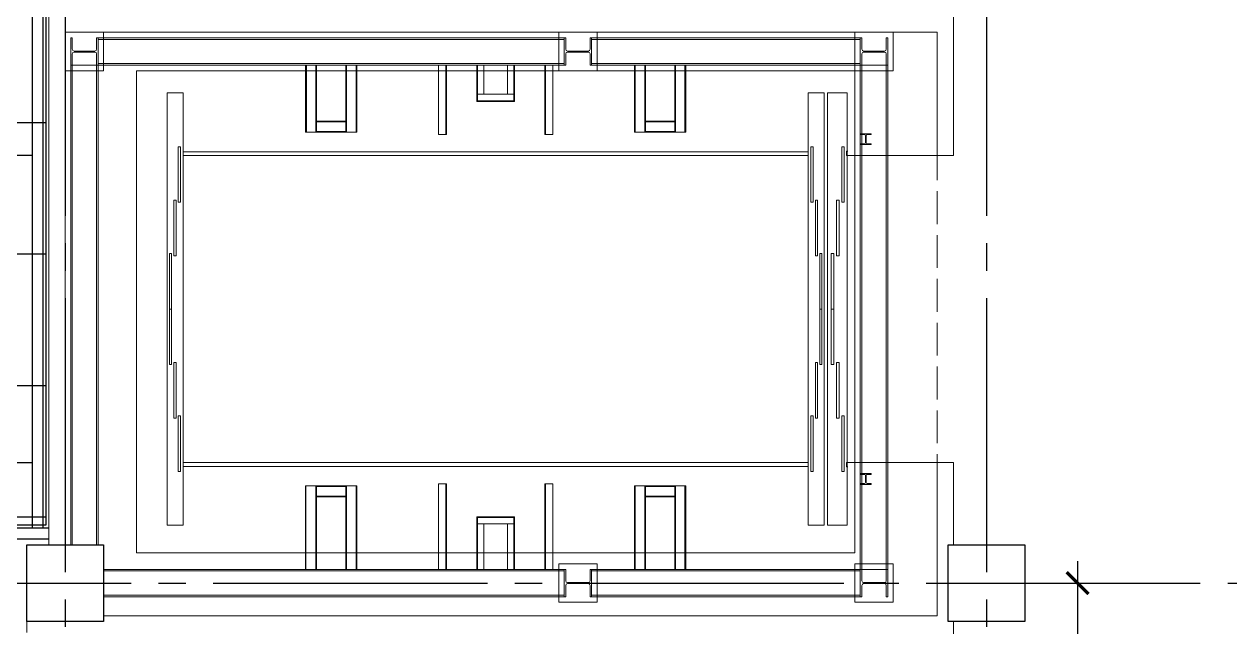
# Model space of a CAD drawing. Extents: x -17313 to 41501, y -1010 to 11880.
# Drawn here: x 23482 to 24582, y 4460 to 5010 of the extents above; entities that cross this region are included whole.
import ezdxf
from ezdxf.enums import TextEntityAlignment as Align

# ---------------------------------------------------------------- set-up
doc = ezdxf.new("R2010")
doc.units = 0
doc.header["$LTSCALE"] = 100
doc.linetypes.add('X-S-FAB-L10$0$COL-CEN-LIN', pattern=[3.25, 2.5, -0.25, 0.25, -0.25])
doc.linetypes.add('X-S-FAB-L10$0$HIDDEN', pattern=[0.4, 0.3, -0.1])
for name, color, linetype in [('0-xref', 8, 'Continuous'), ('188K-SM-03-F10-ARCH-CEIL-Y2257103$0$K-CEIL-4.2', 8, 'Continuous'), ('188K-SM-03-F10-ARCH-CEIL-Y2257103$0$K-CEIL-4.2-AREA', 8, 'Continuous'), ('188K-SM-03-F10-ARCH-PA-Y2257103$0$K-Door', 53, 'Continuous'), ('188K-SM-03-F10-ARCH-PA-Y2257103$0$K-岩棉 2hr 7.5-單抗', 53, 'Continuous'), ('X-S-FAB-L10$0$#3電梯_1F_82_0', 8, 'Continuous'), ('X-S-FAB-L10$0$#3電梯_1F_82_A-WALL-IN', 8, 'Continuous'), ('X-S-FAB-L10$0$#3電梯_1F_82_CAGE', 8, 'Continuous'), ('X-S-FAB-L10$0$#3電梯_1F_82_DIM', 8, 'Continuous'), ('X-S-FAB-L10$0$#3電梯_1F_82_RC', 8, 'Continuous'), ('X-S-FAB-L10$0$#3電梯_1F_82_WEIGHT', 8, 'Continuous'), ('X-S-FAB-L10$0$0-DIM-TXT', 8, 'Continuous'), ('X-S-FAB-L10$0$A-OBJE-2D', 8, 'X-S-FAB-L10$0$HIDDEN'), ('X-S-FAB-L10$0$A-WALL-IN', 8, 'Continuous'), ('X-S-FAB-L10$0$BLOCK', 8, 'Continuous'), ('X-S-FAB-L10$0$CCL', 8, 'X-S-FAB-L10$0$COL-CEN-LIN'), ('X-S-FAB-L10$0$COL-S', 8, 'Continuous')]:
    doc.layers.add(name, color=color, linetype=linetype)
doc.styles.add('X-S-FAB-L10$0$CHINA', font='simplex.shx', dxfattribs={"width": 0.75, "bigfont": 'chineset.shx'})
doc.styles.add('X-S-FAB-L10$0$Standard', font='', dxfattribs={"width": 0.8})
doc.styles.add('X-S-FAB-L10$0$TG_NOTE_TEXT', font='simplex.shx', dxfattribs={"width": 0.75, "bigfont": 'chineset.shx'})
doc.styles.get('X-S-FAB-L10$0$Standard').set_extended_font_data('Microsoft JhengHei')

# ---------------------------------------------------------------- blocks, each defined once
blk = doc.blocks.new('X-S-FAB-L10$0$FAB2-L05')
at = {"layer": 'X-S-FAB-L10$0$CCL'}
for p, q in [((-2640, 11005), (-2640, 0)), ((-1800, 11005), (-1800, 0)), ((-26880, 5220), (1210, 5220))]:
    blk.add_line(p, q, dxfattribs=at)
at = {"layer": 'X-S-FAB-L10$0$COL-S'}
for points in [[(-2675, 5255), (-2605, 5255), (-2605, 5185), (-2675, 5185)], [(-1835, 5255), (-1765, 5255), (-1765, 5185), (-1835, 5185)]]:
    blk.add_lwpolyline(points, close=True, dxfattribs=at)
blk = doc.blocks.new('X-S-FAB-L10$0$_ArchTick')
at = {"color": 0, "linetype": 'ByBlock', "const_width": 0.15}
blk.add_lwpolyline([(-0.5, -0.5), (0.5, 0.5)], dxfattribs=at)
blk = doc.blocks.new('X-S-FAB-L10')
for p, q in [((24443.2, 3702.5), (24443.2, 4520)), ((24395, 4500), (24463.2, 4500))]:
    blk.add_line(p, q)
at = {"layer": 'X-S-FAB-L10$0$#3電梯_1F_82_0', "lineweight": 0}
for p, q in [((23867.2, 4909.4), (23867.2, 4972.5)), ((23957.8, 4909.4), (23957.8, 4972.5)), ((23867.2, 4590.6), (23867.2, 4512.5)), ((23957.8, 4590.6), (23957.8, 4512.5))]:
    blk.add_line(p, q, dxfattribs=at)
at = {"layer": 'X-S-FAB-L10$0$#3電梯_1F_82_0', "lineweight": 0, "flags": 128}
for points in [[(23867.8, 4909.4), (23860.3, 4909.4), (23860.3, 4972.5), (23867.8, 4972.5)], [(23957.2, 4909.4), (23964.7, 4909.4), (23964.7, 4972.5), (23957.2, 4972.5)], [(23867.8, 4590.6), (23860.3, 4590.6), (23860.3, 4512.5), (23867.8, 4512.5)], [(23957.2, 4590.6), (23964.7, 4590.6), (23964.7, 4512.5), (23957.2, 4512.5)]]:
    blk.add_lwpolyline(points, close=True, dxfattribs=at)
at = {"layer": 'X-S-FAB-L10$0$#3電梯_1F_82_A-WALL-IN', "lineweight": 0, "flags": 128}
for points in [[(23550, 4987.5), (23550, 4900)], [(23550, 4600), (23550, 4555)]]:
    blk.add_lwpolyline(points, dxfattribs=at)
at = {"layer": 'X-S-FAB-L10$0$#3電梯_1F_82_CAGE', "lineweight": 0}
for p, q in [((24197.5, 4893.5), (23627.5, 4893.5)), ((23627.5, 4890), (24197.5, 4890)), ((23627.5, 4610), (24197.5, 4610)), ((23627.5, 4606.5), (24197.5, 4606.5))]:
    blk.add_line(p, q, dxfattribs=at)
at = {"layer": 'X-S-FAB-L10$0$#3電梯_1F_82_CAGE', "lineweight": 0, "flags": 128}
for points in [[(23613, 4947.2), (23613, 4552.7), (23627.5, 4552.7), (23627.5, 4947.2)], [(24212, 4947.2), (24212, 4552.7), (24197.5, 4552.7), (24197.5, 4947.2)], [(24233, 4947.2), (24233, 4552.7), (24215, 4552.7), (24215, 4947.2)], [(23623, 4847.4), (23623, 4898.1), (23625, 4898.1), (23625, 4847.4)], [(24202, 4847.4), (24202, 4898.1), (24200, 4898.1), (24200, 4847.4)], [(24228, 4847.4), (24230.4, 4847.4), (24230.4, 4898.1), (24228, 4898.1)], [(23619, 4798.7), (23619, 4849.4), (23621, 4849.4), (23621, 4798.7)], [(24206, 4798.7), (24206, 4849.4), (24204, 4849.4), (24204, 4798.7)], [(24223.2, 4798.7), (24225.6, 4798.7), (24225.6, 4849.4), (24223.2, 4849.4)], [(23619, 4701.3), (23619, 4650.6), (23621, 4650.6), (23621, 4701.3)], [(24206, 4701.3), (24206, 4650.6), (24204, 4650.6), (24204, 4701.3)], [(24223.2, 4701.3), (24225.6, 4701.3), (24225.6, 4650.6), (24223.2, 4650.6)], [(23623, 4652.6), (23623, 4601.9), (23625, 4601.9), (23625, 4652.6)], [(24202, 4652.6), (24202, 4601.9), (24200, 4601.9), (24200, 4652.6)], [(24228, 4652.6), (24230.4, 4652.6), (24230.4, 4601.9), (24228, 4601.9)]]:
    blk.add_lwpolyline(points, close=True, dxfattribs=at)
for points in [[(23615, 4750), (23615, 4800.7), (23617, 4800.7), (23617, 4750), (23615, 4750), (23617, 4750)], [(24210, 4750), (24210, 4800.7), (24208, 4800.7), (24208, 4750), (24210, 4750), (24208, 4750)], [(24220.8, 4750), (24220.8, 4800.7), (24218.4, 4800.7), (24218.4, 4750), (24220.8, 4750), (24218.4, 4750)], [(23615, 4750), (23615, 4699.3), (23617, 4699.3), (23617, 4750), (23615, 4750), (23617, 4750)], [(24210, 4750), (24210, 4699.3), (24208, 4699.3), (24208, 4750), (24210, 4750), (24208, 4750)], [(24220.8, 4750), (24220.8, 4699.3), (24218.4, 4699.3), (24218.4, 4750), (24220.8, 4750), (24218.4, 4750)]]:
    blk.add_lwpolyline(points, dxfattribs=at)
at = {"layer": 'X-S-FAB-L10$0$#3電梯_1F_82_DIM', "lineweight": 0}
for p, q in [((23585, 4527.5), (23585, 4967.5)), ((23585, 4967.5), (24240, 4967.5)), ((24240, 4527.5), (24240, 4967.5)), ((23585, 4627.2), (23585, 4627.2)), ((23585, 4527.5), (24240, 4527.5))]:
    blk.add_line(p, q, dxfattribs=at)
at = {"layer": 'X-S-FAB-L10$0$#3電梯_1F_82_RC', "lineweight": 0}
for p, q in [((24232.5, 4894), (24232.5, 4890)), ((24232.5, 4894), (24233.5, 4894)), ((24232.5, 4890), (24315, 4890)), ((24232.5, 4606), (24232.5, 4610)), ((24232.5, 4610), (24315, 4610)), ((24232.5, 4606), (24233.5, 4606))]:
    blk.add_line(p, q, dxfattribs=at)
at = {"layer": 'X-S-FAB-L10$0$#3電梯_1F_82_WEIGHT', "lineweight": 0}
for p, q in [((23525, 4972.5), (23525, 4997.5)), ((23525, 4997.5), (23526.4, 4997.5)), ((23526.4, 4997.5), (23526.4, 4987)), ((23548.6, 4987), (23548.6, 4997.5)), ((23548.6, 4997.5), (23550, 4997.5)), ((23550, 4972.5), (23550, 4997.5)), ((23550, 4996.1), (23975, 4996.1)), ((23975, 4972.5), (23975, 4997.5)), ((23975, 4997.5), (23976.4, 4997.5)), ((23976.4, 4997.5), (23976.4, 4987)), ((23998.6, 4987), (23998.6, 4997.5)), ((23998.6, 4997.5), (24000, 4997.5)), ((24000, 4972.5), (24000, 4997.5)), ((24000, 4996.1), (24245, 4996.1)), ((24245, 4972.5), (24245, 4997.5)), ((24245, 4997.5), (24246.4, 4997.5)), ((24246.4, 4997.5), (24246.4, 4987)), ((24268.6, 4987), (24268.6, 4997.5)), ((24268.6, 4997.5), (24270, 4997.5)), ((24270, 4972.5), (24270, 4997.5)), ((23526.4, 4982.9), (23526.4, 4972.5)), ((23528, 4985.4), (23547, 4985.4)), ((23547, 4984.5), (23528, 4984.5)), ((23548.6, 4972.5), (23548.6, 4982.9)), ((23976.4, 4982.9), (23976.4, 4972.5)), ((23978, 4985.4), (23997, 4985.4)), ((23997, 4984.5), (23978, 4984.5)), ((23998.6, 4972.5), (23998.6, 4982.9)), ((24246.4, 4982.9), (24246.4, 4972.5)), ((24248, 4985.4), (24267, 4985.4)), ((24267, 4984.5), (24248, 4984.5)), ((24268.6, 4972.5), (24268.6, 4982.9)), ((23526.4, 4972.5), (23525, 4972.5)), ((23526.4, 4972.5), (23526.4, 4535)), ((23550, 4972.5), (23548.6, 4972.5)), ((23548.6, 4972.5), (23548.6, 4535)), ((23550, 4973.9), (23975, 4973.9)), ((23739, 4911.3), (23739, 4972.5)), ((23740.1, 4911.3), (23740.1, 4972.5)), ((23748.4, 4911.3), (23748.4, 4972.5)), ((23749, 4911.3), (23749, 4972.5)), ((23776, 4911.3), (23776, 4972.5)), ((23776.6, 4911.3), (23776.6, 4972.5)), ((23785.3, 4911.3), (23785.3, 4972.5)), ((23786, 4972.5), (23786, 4911.3)), ((23895.8, 4939.5), (23895.8, 4972.5)), ((23929.1, 4939.5), (23929.1, 4972.5)), ((23976.4, 4972.5), (23975, 4972.5)), ((24000, 4972.5), (23998.6, 4972.5)), ((24000, 4973.9), (24245, 4973.9)), ((24039, 4972.5), (24039, 4911.3)), ((24039.7, 4911.3), (24039.7, 4972.5)), ((24048.4, 4911.3), (24048.4, 4972.5)), ((24049, 4911.3), (24049, 4972.5)), ((24076, 4911.3), (24076, 4972.5)), ((24076.6, 4911.3), (24076.6, 4972.5)), ((24084.9, 4911.3), (24084.9, 4972.5)), ((24086, 4911.3), (24086, 4972.5)), ((24246.4, 4972.5), (24245, 4972.5)), ((24246.4, 4972.5), (24246.4, 4512.5)), ((24270, 4972.5), (24268.6, 4972.5)), ((24268.6, 4972.5), (24268.6, 4512.5)), ((23895.8, 4940.1), (23929.1, 4940.1)), ((23776, 4921.3), (23749, 4921.3)), ((23776, 4920.8), (23749, 4920.8)), ((24049, 4921.3), (24076, 4921.3)), ((24049, 4920.8), (24076, 4920.8)), ((23786, 4911.3), (23739, 4911.3)), ((23776, 4911.9), (23749, 4911.9)), ((24039, 4911.3), (24086, 4911.3)), ((24049, 4911.9), (24076, 4911.9)), ((24245, 4910), (24255, 4910)), ((24245, 4910), (24245, 4909.2)), ((24245, 4909.2), (24248.7, 4909.2)), ((24249.7, 4908.2), (24249.7, 4901.8)), ((24250.3, 4901.8), (24250.3, 4908.2)), ((24251.3, 4909.2), (24255, 4909.2)), ((24255, 4909.2), (24255, 4910)), ((24248.7, 4900.8), (24245, 4900.8)), ((24245, 4900.8), (24245, 4900)), ((24245, 4900), (24255, 4900)), ((24255, 4900.8), (24251.3, 4900.8)), ((24255, 4900), (24255, 4900.8)), ((24245, 4600), (24255, 4600)), ((24245, 4599.2), (24245, 4600)), ((24248.7, 4599.2), (24245, 4599.2)), ((24249.7, 4591.8), (24249.7, 4598.2)), ((24250.3, 4598.2), (24250.3, 4591.8)), ((24255, 4599.2), (24251.3, 4599.2)), ((24255, 4600), (24255, 4599.2)), ((23786, 4588.7), (23739, 4588.7)), ((23739, 4588.7), (23739, 4512.5)), ((23739.5, 4588.7), (23739.5, 4512.5)), ((23748.4, 4588.7), (23748.4, 4512.5)), ((23749, 4588.7), (23749, 4512.5)), ((23776, 4588.1), (23749, 4588.1)), ((23776, 4588.7), (23776, 4512.5)), ((23776.6, 4588.7), (23776.6, 4512.5)), ((23785.3, 4588.7), (23785.3, 4512.5)), ((23786, 4512.5), (23786, 4588.7)), ((24039, 4512.5), (24039, 4588.7)), ((24039, 4588.7), (24086, 4588.7)), ((24039.7, 4588.7), (24039.7, 4512.5)), ((24048.4, 4588.7), (24048.4, 4512.5)), ((24049, 4588.7), (24049, 4512.5)), ((24049, 4588.1), (24076, 4588.1)), ((24076, 4588.7), (24076, 4512.5)), ((24076.6, 4588.7), (24076.6, 4512.5)), ((24084.9, 4588.7), (24084.9, 4512.5)), ((24086, 4588.7), (24086, 4512.5)), ((24245, 4590.8), (24248.7, 4590.8)), ((24245, 4590), (24245, 4590.8)), ((24245, 4590), (24255, 4590)), ((24251.3, 4590.8), (24255, 4590.8)), ((24255, 4590.8), (24255, 4590)), ((23776, 4579.2), (23749, 4579.2)), ((23776, 4578.7), (23749, 4578.7)), ((24049, 4579.2), (24076, 4579.2)), ((24049, 4578.7), (24076, 4578.7)), ((23895.8, 4560.5), (23895.8, 4512.5)), ((23895.8, 4559.9), (23929.1, 4559.9)), ((23929.1, 4560.5), (23929.1, 4512.5)), ((23555, 4511.1), (23975, 4511.1)), ((23975, 4487.5), (23975, 4512.5)), ((23975, 4512.5), (23976.4, 4512.5)), ((23976.4, 4512.5), (23976.4, 4502)), ((23998.6, 4502), (23998.6, 4512.5)), ((23998.6, 4512.5), (24000, 4512.5)), ((24000, 4487.5), (24000, 4512.5)), ((24000, 4511.1), (24245, 4511.1)), ((24245, 4487.5), (24245, 4512.5)), ((24245, 4512.5), (24246.4, 4512.5)), ((24246.4, 4512.5), (24246.4, 4502)), ((24268.6, 4502), (24268.6, 4512.5)), ((24268.6, 4512.5), (24270, 4512.5)), ((24270, 4487.5), (24270, 4512.5)), ((23976.4, 4497.9), (23976.4, 4487.5)), ((23978, 4500.4), (23997, 4500.4)), ((23997, 4499.5), (23978, 4499.5)), ((23998.6, 4487.5), (23998.6, 4497.9)), ((24246.4, 4497.9), (24246.4, 4487.5)), ((24248, 4500.4), (24267, 4500.4)), ((24267, 4499.5), (24248, 4499.5)), ((24268.6, 4487.5), (24268.6, 4497.9)), ((23555, 4488.9), (23975, 4488.9)), ((23976.4, 4487.5), (23975, 4487.5)), ((24000, 4487.5), (23998.6, 4487.5)), ((24000, 4488.9), (24245, 4488.9)), ((24246.4, 4487.5), (24245, 4487.5)), ((24270, 4487.5), (24268.6, 4487.5))]:
    blk.add_line(p, q, dxfattribs=at)
at = {"layer": 'X-S-FAB-L10$0$#3電梯_1F_82_WEIGHT', "lineweight": 0, "flags": 128}
for points in [[(23520, 4967.5), (23520, 5002.5)], [(23520, 5002.5), (23555, 5002.5)], [(23555, 5002.5), (23555, 4967.5), (23520, 4967.5)], [(23970, 5002.5), (24005, 5002.5)], [(24005, 5002.5), (24005, 4967.5), (23970, 4967.5), (23970, 5002.5)], [(24240, 5002.5), (24275, 5002.5)], [(24275, 5002.5), (24275, 4967.5), (24240, 4967.5), (24240, 5002.5)], [(23901.7, 4946), (23901.7, 4972.5), (23895.2, 4972.5), (23895.2, 4939.5), (23901.7, 4939.5)], [(23923.2, 4946), (23923.2, 4972.5), (23929.7, 4972.5), (23929.7, 4939.5), (23923.2, 4939.5)], [(23901.7, 4554), (23901.7, 4512.5), (23895.2, 4512.5), (23895.2, 4560.5), (23901.7, 4560.5)], [(23923.2, 4554), (23923.2, 4512.5), (23929.7, 4512.5), (23929.7, 4560.5), (23923.2, 4560.5)], [(23970, 4482.5), (23970, 4517.5), (24005, 4517.5), (24005, 4482.5)], [(24240, 4482.5), (24240, 4517.5), (24275, 4517.5), (24275, 4482.5)], [(24005, 4482.5), (23970, 4482.5)], [(24275, 4482.5), (24240, 4482.5)]]:
    blk.add_lwpolyline(points, dxfattribs=at)
for points in [[(23975, 4972.5), (23550, 4972.5), (23550, 4997.5), (23975, 4997.5)], [(24245, 4972.5), (24000, 4972.5), (24000, 4997.5), (24245, 4997.5)], [(23525, 4535), (23525, 4972.5), (23550, 4972.5), (23550, 4535)], [(24245, 4512.5), (24245, 4972.5), (24270, 4972.5), (24270, 4512.5)], [(23895.8, 4939.5), (23895.8, 4946), (23929.1, 4946), (23929.1, 4939.5)], [(23895.8, 4560.5), (23895.8, 4554), (23929.1, 4554), (23929.1, 4560.5)], [(23975, 4487.5), (23555, 4487.5), (23555, 4512.5), (23975, 4512.5)], [(24245, 4487.5), (24000, 4487.5), (24000, 4512.5), (24245, 4512.5)]]:
    blk.add_lwpolyline(points, close=True, dxfattribs=at)
at = {"layer": 'X-S-FAB-L10$0$#3電梯_1F_82_WEIGHT', "lineweight": 0}
for centre, radius, start, end in [((23528, 4987), 1.6, 180, 270), ((23528, 4982.9), 1.6, 90, 180), ((23547, 4987), 1.6, 270, 0), ((23547, 4982.9), 1.6, 0, 90), ((23978, 4987), 1.6, 180, 270), ((23978, 4982.9), 1.6, 90, 180), ((23997, 4987), 1.6, 270, 0), ((23997, 4982.9), 1.6, 0, 90), ((24248, 4987), 1.6, 180, 270), ((24248, 4982.9), 1.6, 90, 180), ((24267, 4987), 1.6, 270, 0), ((24267, 4982.9), 1.6, 0, 90), ((24248.7, 4908.2), 1, 0, 90), ((24251.3, 4908.2), 1, 90, 180), ((24248.7, 4901.8), 1, 270, 0), ((24251.3, 4901.8), 1, 180, 270), ((24248.7, 4598.2), 1, 0, 90), ((24251.3, 4598.2), 1, 90, 180), ((24248.7, 4591.8), 1, 270, 0), ((24251.3, 4591.8), 1, 180, 270), ((23978, 4502), 1.6, 180, 270), ((23978, 4497.9), 1.6, 90, 180), ((23997, 4502), 1.6, 270, 0), ((23997, 4497.9), 1.6, 0, 90), ((24248, 4502), 1.6, 180, 270), ((24248, 4497.9), 1.6, 90, 180), ((24267, 4502), 1.6, 270, 0), ((24267, 4497.9), 1.6, 0, 90)]:
    blk.add_arc(centre, radius, start, end, dxfattribs=at)
at = {"layer": 'X-S-FAB-L10$0$A-OBJE-2D', "lineweight": 0}
blk.add_line((24315, 4897.5), (24315, 4597.5), dxfattribs=at)
at = {"layer": 'X-S-FAB-L10$0$A-WALL-IN', "lineweight": 0}
for p, q in [((24330, 4890), (24330, 5021.3)), ((24315, 5002.5), (24315, 4890)), ((24315, 4890), (24330, 4890)), ((24315, 4610), (24315, 4470)), ((24315, 4610), (24330, 4610)), ((24330, 4535), (24330, 4610)), ((24315, 4600), (24315, 4470)), ((23485, 4465), (23485, 4455)), ((23994, 4470), (23555, 4470)), ((24330, 4410), (24330, 4465))]:
    blk.add_line(p, q, dxfattribs=at)
at = {"layer": 'X-S-FAB-L10$0$A-WALL-IN', "lineweight": 0, "flags": 128}
for points in [[(23505, 5017.5), (23505, 5002.5)], [(23505, 5002.5), (23505, 4535)], [(23520, 5002.5), (24315, 5002.5)], [(23520, 4535), (23520, 5002.5)], [(23994, 4470), (24009, 4470)], [(24009, 4470), (23994, 4470)], [(24315, 4470), (24009, 4470)]]:
    blk.add_lwpolyline(points, dxfattribs=at)
at = {"layer": 'X-S-FAB-L10$0$COL-S'}
for p, q in [((23485, 4535), (23555, 4535)), ((23485, 4465), (23485, 4535)), ((23555, 4535), (23555, 4465)), ((24325, 4535), (24395, 4535)), ((24325, 4465), (24325, 4535)), ((24395, 4535), (24395, 4465)), ((23555, 4465), (23485, 4465)), ((24395, 4465), (24325, 4465))]:
    blk.add_line(p, q, dxfattribs=at)
at = {"xscale": 20, "yscale": 20, "zscale": 20, "rotation": 90}
blk.add_blockref('X-S-FAB-L10$0$_ArchTick', (24443.2, 4500), dxfattribs=at)
at = {"layer": 'X-S-FAB-L10$0$BLOCK'}
blk.add_blockref('X-S-FAB-L10$0$FAB2-L05', (26160, -720), dxfattribs=at)
at = {"style": 'X-S-FAB-L10$0$TG_NOTE_TEXT', "width": 0.5, "flags": 1}
for p in [(7463.3, 9020), (18268.3, 8649), (11197.8, 4800.2), (16485.8, 4800.2), (25420.3, 2635), (13360, 320, 0), (7463.3, -33.3)]:
    blk.add_attdef('WH', text='', height=20, dxfattribs=at).set_placement(p, align=Align.BOTTOM_LEFT)
at = {"width": 0.5}
for style, p in [('X-S-FAB-L10$0$TG_NOTE_TEXT', (7585, 9020)), ('X-S-FAB-L10$0$TG_NOTE_TEXT', (18390, 8649)), ('X-S-FAB-L10$0$TG_NOTE_TEXT', (11117.5, 4813.5)), ('X-S-FAB-L10$0$TG_NOTE_TEXT', (16607.5, 4813.5)), ('X-S-FAB-L10$0$TG_NOTE_TEXT', (25350, 2635)), ('X-S-FAB-L10$0$Standard', (13129.4, 325, 0)), ('X-S-FAB-L10$0$TG_NOTE_TEXT', (7585, -20))]:
    blk.add_attdef('DESC', text='', height=10, dxfattribs=dict(at, style=style)).set_placement(p, align=Align.BOTTOM_LEFT)
for tag, style, p in [('TYPE', 'X-S-FAB-L10$0$TG_NOTE_TEXT', (7619.3, 9020)), ('NO', 'X-S-FAB-L10$0$TG_NOTE_TEXT', (7650.1, 9020)), ('TYPE', 'X-S-FAB-L10$0$TG_NOTE_TEXT', (18424.2, 8649)), ('NO', 'X-S-FAB-L10$0$TG_NOTE_TEXT', (18455, 8649)), ('NO', 'X-S-FAB-L10$0$TG_NOTE_TEXT', (11088.6, 4813.5)), ('TYPE', 'X-S-FAB-L10$0$TG_NOTE_TEXT', (11151.8, 4813.5)), ('TYPE', 'X-S-FAB-L10$0$TG_NOTE_TEXT', (16641.8, 4813.5)), ('NO', 'X-S-FAB-L10$0$TG_NOTE_TEXT', (16672.6, 4813.5)), ('NO', 'X-S-FAB-L10$0$TG_NOTE_TEXT', (25313, 2635)), ('TYPE', 'X-S-FAB-L10$0$TG_NOTE_TEXT', (25350, 2635)), ('NO', 'X-S-FAB-L10$0$Standard', (13100, 320, 0)), ('TYPE', 'X-S-FAB-L10$0$Standard', (13129.4, 320, 0)), ('TYPE', 'X-S-FAB-L10$0$TG_NOTE_TEXT', (7619.3, -20)), ('NO', 'X-S-FAB-L10$0$TG_NOTE_TEXT', (7650.1, -20))]:
    blk.add_attdef(tag, text='', height=10, dxfattribs=dict(at, style=style)).set_placement(p, align=Align.BOTTOM_RIGHT)
for rotation, style, p in [(180, 'X-S-FAB-L10$0$Standard', (317.6, 7480)), (180, 'X-S-FAB-L10$0$Standard', (1217.6, 7480)), (90, 'X-S-FAB-L10$0$TG_NOTE_TEXT', (24310, 3647.5)), (270, 'X-S-FAB-L10$0$TG_NOTE_TEXT', (17080, 1605))]:
    blk.add_attdef('DESC', text='', height=10, rotation=rotation, dxfattribs=dict(at, style=style)).set_placement(p, align=Align.BOTTOM_LEFT)
for tag, rotation, style, p in [('TYPE', 180, 'X-S-FAB-L10$0$Standard', (317.6, 7480)), ('NO', 180, 'X-S-FAB-L10$0$Standard', (347, 7480)), ('TYPE', 180, 'X-S-FAB-L10$0$Standard', (1217.6, 7480)), ('NO', 180, 'X-S-FAB-L10$0$Standard', (1247, 7480)), ('TYPE', 90, 'X-S-FAB-L10$0$TG_NOTE_TEXT', (24310, 3647.5)), ('NO', 90, 'X-S-FAB-L10$0$TG_NOTE_TEXT', (24310, 3610.5)), ('TYPE', 270, 'X-S-FAB-L10$0$TG_NOTE_TEXT', (17080, 1605)), ('NO', 270, 'X-S-FAB-L10$0$TG_NOTE_TEXT', (17080, 1573))]:
    blk.add_attdef(tag, text='', height=10, rotation=rotation, dxfattribs=dict(at, style=style)).set_placement(p, align=Align.BOTTOM_RIGHT)
at = {"style": 'X-S-FAB-L10$0$TG_NOTE_TEXT', "width": 0.5, "flags": 1}
for rotation, p in [(180, (43, 7480)), (180, (943, 7480)), (90, (24310, 3717.8)), (270, (17080, 1711.7))]:
    blk.add_attdef('WH', text='', height=20, rotation=rotation, dxfattribs=at).set_placement(p, align=Align.BOTTOM_LEFT)
at = {"layer": 'X-S-FAB-L10$0$0-DIM-TXT', "style": 'X-S-FAB-L10$0$CHINA', "width": 0.75}
for p in [(667.4, 7855.1, -2689.4), (22627.4, 6728.8), (25644.7, 6728.8), (24778.8, 5569.1), (1118.3, 4980), (417.8, 4594.6), (23874.8, 4355), (22927.4, 4330.1), (23749.9, 3901.4), (417.8, 3765.2), (1118.3, 3730), (417.8, 3115.8), (536.9, 2227.8), (16909, 1782.7), (888.4, 880.5), (16977.4, 750), (18878.8, 750), (25641.2, 553.2), (21364, 526.9)]:
    blk.add_attdef('HIG', text='', height=80, dxfattribs=at).set_placement(p, align=Align.MIDDLE_LEFT)
blk = doc.blocks.new('188K-SM-03-F10-ARCH-CEIL-Y2257103')
at = {"layer": '188K-SM-03-F10-ARCH-CEIL-Y2257103$0$K-CEIL-4.2'}
for p, q in [((23502.2, 4920), (1847.7, 4920)), ((23502.2, 4800), (16697.5, 4800)), ((23502.2, 4680), (16697.5, 4680)), ((23502.2, 4560), (16697.5, 4560))]:
    blk.add_line(p, q, dxfattribs=at)
at = {"layer": '188K-SM-03-F10-ARCH-CEIL-Y2257103$0$K-CEIL-4.2-AREA', "elevation": 0}
blk.add_lwpolyline([(19317.2, 7317.2), (21180, 7317.2), (21180, 5952.2), (24297.2, 5952.2), (24297.2, 5582.7), (23572.2, 5582.7), (23572.2, 5037.7), (23502.2, 5037.7), (23502.2, 4552.7), (23467.2, 4552.7), (23467.2, 3569.7), (24297.2, 3569.7), (24297.2, 2067.7), (16747.2, 2067.7)], dxfattribs=at)
blk = doc.blocks.new('188K-SM-03-F10-ARCH-PA-Y2257103$0$鐵捲門2.8X2.4')
blk.add_line((-3.9, -23.7), (-271.1, -23.7, 0))
blk.add_lwpolyline([(-280, -43.1), (0, -43.1), (0, 0), (-280, 0), (-280, -43.1)])
blk = doc.blocks.new('188K-SM-03-F10-ARCH-PA-Y2257103')
at = {"layer": '188K-SM-03-F10-ARCH-PA-Y2257103$0$K-岩棉 2hr 7.5-單抗'}
for p, q in [((23490, 4550, 0), (23490, 5050, 0)), ((23500, 4550, 0), (23500, 5050)), ((23505, 4550, 0), (23470, 4550, 0)), ((23505, 4540, 0), (23470, 4540, 0))]:
    blk.add_line(p, q, dxfattribs=at)
at = {"layer": '188K-SM-03-F10-ARCH-PA-Y2257103$0$K-Door', "rotation": 90}
blk.add_blockref('188K-SM-03-F10-ARCH-PA-Y2257103$0$鐵捲門2.8X2.4', (23446.9, 4890, 0), dxfattribs=at)

msp = doc.modelspace()

# ---------------------------------------------------------------- block references
at = {"layer": '0-xref'}
for name in ['X-S-FAB-L10', '188K-SM-03-F10-ARCH-PA-Y2257103', '188K-SM-03-F10-ARCH-CEIL-Y2257103']:
    msp.add_blockref(name, (0, 0), dxfattribs=at)

doc.saveas('drawing.dxf')
